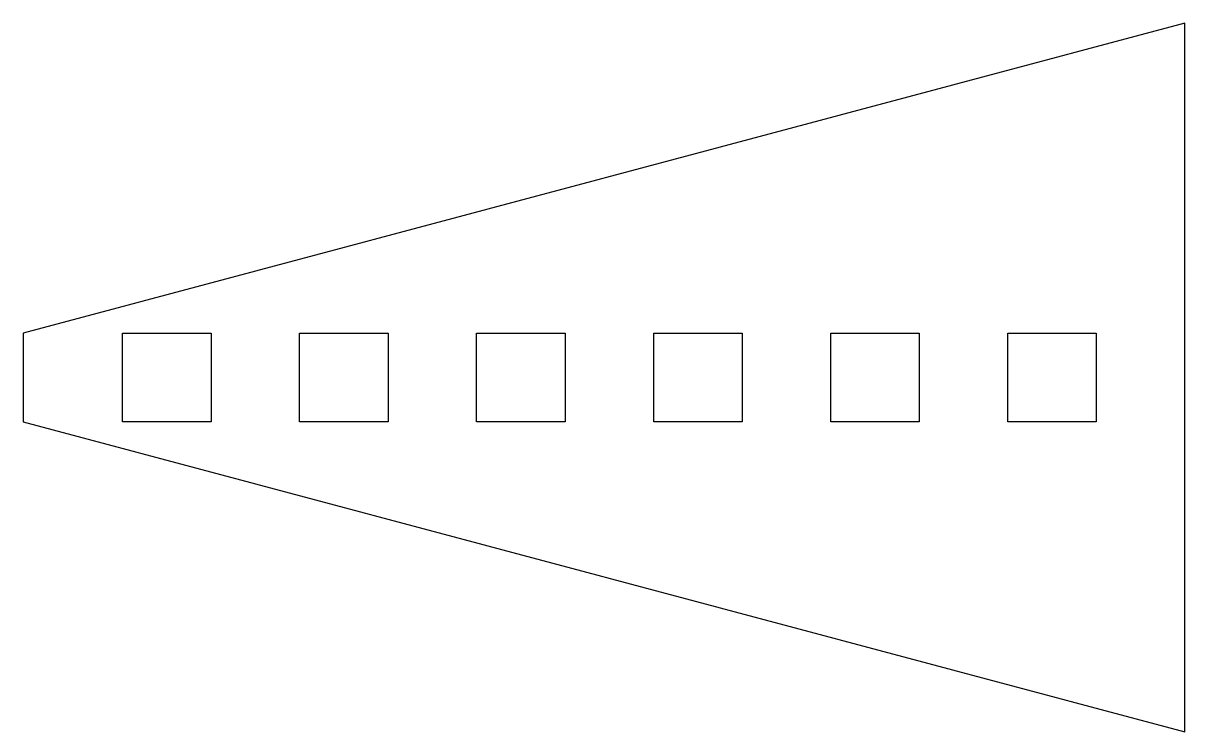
# Model space of a CAD drawing. Extents: x -14.43 to -11.15, y -0.87 to 1.13.
import ezdxf

# ---------------------------------------------------------------- set-up
doc = ezdxf.new("R2010")
doc.units = 0
doc.layers.get('0').update_dxf_attribs({"linetype": 'CONTINUOUS'})

msp = doc.modelspace()

# ---------------------------------------------------------------- linework, layer by layer
for points in [[(-14.4272, 0), (-11.1465, -0.875), (-11.1465, 1.125), (-14.4272, 0.25)], [(-13.8965, 0.25), (-13.8965, 0), (-14.1465, 0), (-14.1465, 0.25)], [(-13.3965, 0.25), (-13.3965, 0), (-13.6465, 0), (-13.6465, 0.25)], [(-12.8965, 0.25), (-12.8965, 0), (-13.1465, 0), (-13.1465, 0.25)], [(-12.3965, 0.25), (-12.3965, 0), (-12.6465, 0), (-12.6465, 0.25)], [(-11.8965, 0.25), (-11.8965, 0), (-12.1465, 0), (-12.1465, 0.25)], [(-11.3965, 0.25), (-11.3965, 0), (-11.6465, 0), (-11.6465, 0.25)]]:
    msp.add_lwpolyline(points, close=True)

doc.saveas('drawing.dxf')
